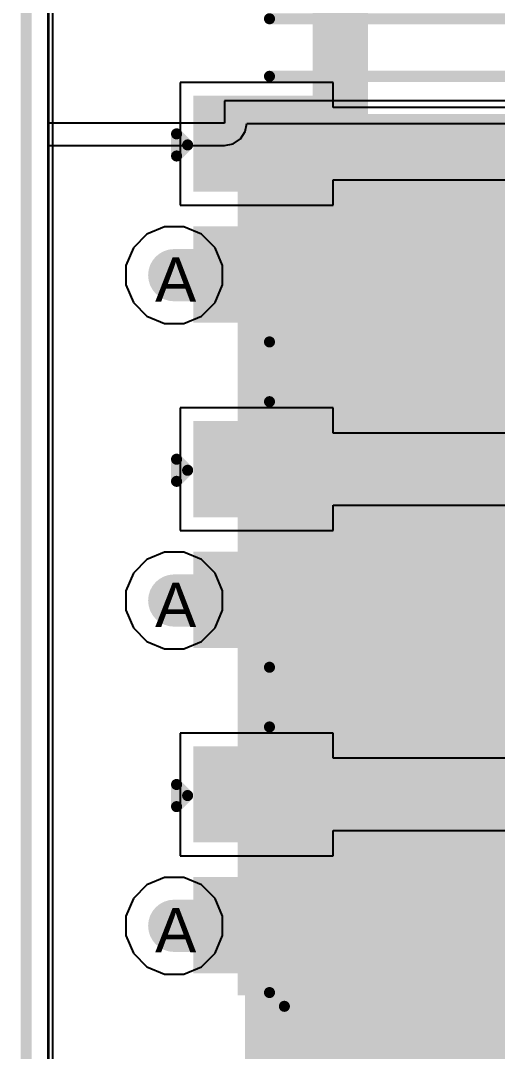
# Model space of a CAD drawing. Header units: inches. Extents: x 0 to 208, y 0 to 213.
# Drawn here: x -0.0025 to 0.213, y 2.9077 to 3.3735 of the extents above; entities that cross this region are included whole.
import ezdxf

# ---------------------------------------------------------------- set-up
doc = ezdxf.new("R2010")
doc.units = ezdxf.units.IN
doc.header["$MEASUREMENT"] = 0
for name, color, linetype in [('Board_Outline', 216, 'Continuous'), ('Bottom Layer', 5, 'Continuous'), ('Bottom Overlay', 54, 'Continuous'), ('Bottom Paste', 16, 'Continuous'), ('Bottom Solder', 6, 'Continuous'), ('Drill Drawing', 1, 'Continuous'), ('L2_GND1', 16, 'Continuous'), ('L3_SIG1', 76, 'Continuous'), ('L4_PWR', 90, 'Continuous'), ('L5_GND2', 156, 'Continuous'), ('L6_SIG2', 130, 'Continuous'), ('L7_GND3', 216, 'Continuous'), ('Top Layer', 1, 'Continuous'), ('Top Overlay', 2, 'Continuous'), ('Top Paste', 8, 'Continuous'), ('Top Solder', 216, 'Continuous'), ('Via Holes', 16, 'Continuous')]:
    doc.layers.add(name, color=color, linetype=linetype)
doc.styles.add('Arial', font='', dxfattribs={"height": 0.2})
doc.styles.get('Arial').set_extended_font_data('Arial')

# ---------------------------------------------------------------- blocks, each defined once
blk = doc.blocks.new('TO_263_5__D2PAK__B_187')
at = {"layer": 'Bottom Layer'}
blk.add_hatch(color=5, dxfattribs=at).paths.add_polyline_path([(-0.22007865, 0.01505965), (0.22007885, 0.01505965), (0.22007885, -0.37509785), (-0.22007865, -0.37509785)])
at = {"layer": 'Bottom Paste'}
blk.add_hatch(color=16, dxfattribs=at).paths.add_polyline_path([(-0.22007865, 0.01505965), (0.22007885, 0.01505965), (0.22007885, -0.37509785), (-0.22007865, -0.37509785)])
at = {"layer": 'Bottom Solder'}
blk.add_hatch(color=6, dxfattribs=at).paths.add_polyline_path([(-0.22407865, 0.01905965), (0.22407885, 0.01905965), (0.22407885, -0.37909785), (-0.22407865, -0.37909785)])
at = {"layer": 'Bottom Overlay'}
blk.add_lwpolyline([(0.2030001, 0.0500009, 0.005, 0.005, 0), (0.2030001, 0.0240009, 0.005, 0.005, 0)], format="xyseb", dxfattribs=at)
blk.add_lwpolyline([(0.2017501, 0.0240009, 0.0025, 0.0025, 1), (0.2042501, 0.0240009, 0.0025, 0.0025, 1)], format="xyseb", close=True, dxfattribs=at)
blk = doc.blocks.new('TS_1185EC_C_D_B__193')
at = {"layer": 'Top Layer'}
for points in [[(-0.1003925, 0.04724375), (-0.0511799, 0.04724375), (-0.0511799, 0.01181065), (-0.1003925, 0.01181065)], [(0.0511815, 0.04724375), (0.1003941, 0.04724375), (0.1003941, 0.01181065), (0.0511815, 0.01181065)], [(-0.1003925, -0.01181225), (-0.0511799, -0.01181225), (-0.0511799, -0.04724535), (-0.1003925, -0.04724535)], [(0.0511815, -0.01181225), (0.1003941, -0.01181225), (0.1003941, -0.04724535), (0.0511815, -0.04724535)]]:
    blk.add_hatch(color=1, dxfattribs=at).paths.add_polyline_path(points)
at = {"layer": 'Top Paste'}
for points in [[(-0.1003925, 0.04724375), (-0.0511799, 0.04724375), (-0.0511799, 0.01181065), (-0.1003925, 0.01181065)], [(0.0511815, 0.04724375), (0.1003941, 0.04724375), (0.1003941, 0.01181065), (0.0511815, 0.01181065)], [(-0.1003925, -0.01181225), (-0.0511799, -0.01181225), (-0.0511799, -0.04724535), (-0.1003925, -0.04724535)], [(0.0511815, -0.01181225), (0.1003941, -0.01181225), (0.1003941, -0.04724535), (0.0511815, -0.04724535)]]:
    blk.add_hatch(color=8, dxfattribs=at).paths.add_polyline_path(points)
at = {"layer": 'Top Solder'}
for points in [[(-0.1043925, 0.05124375), (-0.0471799, 0.05124375), (-0.0471799, 0.00781065), (-0.1043925, 0.00781065)], [(0.0471815, 0.05124375), (0.1043941, 0.05124375), (0.1043941, 0.00781065), (0.0471815, 0.00781065)], [(-0.1043925, -0.00781225), (-0.0471799, -0.00781225), (-0.0471799, -0.05124535), (-0.1043925, -0.05124535)], [(0.0471815, -0.00781225), (0.1043941, -0.00781225), (0.1043941, -0.05124535), (0.0471815, -0.05124535)]]:
    blk.add_hatch(color=216, dxfattribs=at).paths.add_polyline_path(points)
at = {"layer": 'Top Overlay'}
for points in [[(-0.0700002, 0.0599992, 0.005, 0.005, 0), (0.0699998, 0.0599992, 0.005, 0.005, 0)], [(-0.1120002, 0.0239992, 0.005, 0.005, 0), (-0.1120002, 0.0339992, 0.005, 0.005, 0)], [(-0.1120002, 0.0339992, 0.005, 0.005, 0), (-0.1070002, 0.0289992, 0.005, 0.005, 0)], [(-0.1120002, 0.0239992, 0.005, 0.005, 0), (-0.1070002, 0.0289992, 0.005, 0.005, 0)], [(-0.0700002, -0.0600008, 0.005, 0.005, 0), (0.0699998, -0.0600008, 0.005, 0.005, 0)]]:
    blk.add_lwpolyline(points, format="xyseb", dxfattribs=at)
for points in [[(-0.0712502, 0.0599992, 0.0025, 0.0025, 1), (-0.0687502, 0.0599992, 0.0025, 0.0025, 1)], [(0.0687498, 0.0599992, 0.0025, 0.0025, 1), (0.0712498, 0.0599992, 0.0025, 0.0025, 1)], [(-0.1132502, 0.0339992, 0.0025, 0.0025, 1), (-0.1107502, 0.0339992, 0.0025, 0.0025, 1)], [(-0.1132502, 0.0339992, 0.0025, 0.0025, 1), (-0.1107502, 0.0339992, 0.0025, 0.0025, 1)], [(-0.1082502, 0.0289992, 0.0025, 0.0025, 1), (-0.1057502, 0.0289992, 0.0025, 0.0025, 1)], [(-0.1082502, 0.0289992, 0.0025, 0.0025, 1), (-0.1057502, 0.0289992, 0.0025, 0.0025, 1)], [(-0.1132502, 0.0239992, 0.0025, 0.0025, 1), (-0.1107502, 0.0239992, 0.0025, 0.0025, 1)], [(-0.1132502, 0.0239992, 0.0025, 0.0025, 1), (-0.1107502, 0.0239992, 0.0025, 0.0025, 1)], [(-0.0712502, -0.0600008, 0.0025, 0.0025, 1), (-0.0687502, -0.0600008, 0.0025, 0.0025, 1)], [(0.0687498, -0.0600008, 0.0025, 0.0025, 1), (0.0712498, -0.0600008, 0.0025, 0.0025, 1)]]:
    blk.add_lwpolyline(points, format="xyseb", close=True, dxfattribs=at)
blk = doc.blocks.new('TS_1185EC_C_D_B__194')
at = {"layer": 'Top Layer'}
for points in [[(-0.1003925, 0.04724375), (-0.0511799, 0.04724375), (-0.0511799, 0.01181065), (-0.1003925, 0.01181065)], [(0.0511815, 0.04724375), (0.1003941, 0.04724375), (0.1003941, 0.01181065), (0.0511815, 0.01181065)], [(-0.1003925, -0.01181225), (-0.0511799, -0.01181225), (-0.0511799, -0.04724535), (-0.1003925, -0.04724535)], [(0.0511815, -0.01181225), (0.1003941, -0.01181225), (0.1003941, -0.04724535), (0.0511815, -0.04724535)]]:
    blk.add_hatch(color=1, dxfattribs=at).paths.add_polyline_path(points)
at = {"layer": 'Top Paste'}
for points in [[(-0.1003925, 0.04724375), (-0.0511799, 0.04724375), (-0.0511799, 0.01181065), (-0.1003925, 0.01181065)], [(0.0511815, 0.04724375), (0.1003941, 0.04724375), (0.1003941, 0.01181065), (0.0511815, 0.01181065)], [(-0.1003925, -0.01181225), (-0.0511799, -0.01181225), (-0.0511799, -0.04724535), (-0.1003925, -0.04724535)], [(0.0511815, -0.01181225), (0.1003941, -0.01181225), (0.1003941, -0.04724535), (0.0511815, -0.04724535)]]:
    blk.add_hatch(color=8, dxfattribs=at).paths.add_polyline_path(points)
at = {"layer": 'Top Solder'}
for points in [[(-0.1043925, 0.05124375), (-0.0471799, 0.05124375), (-0.0471799, 0.00781065), (-0.1043925, 0.00781065)], [(0.0471815, 0.05124375), (0.1043941, 0.05124375), (0.1043941, 0.00781065), (0.0471815, 0.00781065)], [(-0.1043925, -0.00781225), (-0.0471799, -0.00781225), (-0.0471799, -0.05124535), (-0.1043925, -0.05124535)], [(0.0471815, -0.00781225), (0.1043941, -0.00781225), (0.1043941, -0.05124535), (0.0471815, -0.05124535)]]:
    blk.add_hatch(color=216, dxfattribs=at).paths.add_polyline_path(points)
at = {"layer": 'Top Overlay'}
for points in [[(-0.0700002, 0.0599992, 0.005, 0.005, 0), (0.0699998, 0.0599992, 0.005, 0.005, 0)], [(-0.1120002, 0.0239992, 0.005, 0.005, 0), (-0.1120002, 0.0339992, 0.005, 0.005, 0)], [(-0.1120002, 0.0339992, 0.005, 0.005, 0), (-0.1070002, 0.0289992, 0.005, 0.005, 0)], [(-0.1120002, 0.0239992, 0.005, 0.005, 0), (-0.1070002, 0.0289992, 0.005, 0.005, 0)], [(-0.0700002, -0.0600008, 0.005, 0.005, 0), (0.0699998, -0.0600008, 0.005, 0.005, 0)]]:
    blk.add_lwpolyline(points, format="xyseb", dxfattribs=at)
for points in [[(-0.0712502, 0.0599992, 0.0025, 0.0025, 1), (-0.0687502, 0.0599992, 0.0025, 0.0025, 1)], [(0.0687498, 0.0599992, 0.0025, 0.0025, 1), (0.0712498, 0.0599992, 0.0025, 0.0025, 1)], [(-0.1132502, 0.0339992, 0.0025, 0.0025, 1), (-0.1107502, 0.0339992, 0.0025, 0.0025, 1)], [(-0.1132502, 0.0339992, 0.0025, 0.0025, 1), (-0.1107502, 0.0339992, 0.0025, 0.0025, 1)], [(-0.1082502, 0.0289992, 0.0025, 0.0025, 1), (-0.1057502, 0.0289992, 0.0025, 0.0025, 1)], [(-0.1082502, 0.0289992, 0.0025, 0.0025, 1), (-0.1057502, 0.0289992, 0.0025, 0.0025, 1)], [(-0.1132502, 0.0239992, 0.0025, 0.0025, 1), (-0.1107502, 0.0239992, 0.0025, 0.0025, 1)], [(-0.1132502, 0.0239992, 0.0025, 0.0025, 1), (-0.1107502, 0.0239992, 0.0025, 0.0025, 1)], [(-0.0712502, -0.0600008, 0.0025, 0.0025, 1), (-0.0687502, -0.0600008, 0.0025, 0.0025, 1)], [(0.0687498, -0.0600008, 0.0025, 0.0025, 1), (0.0712498, -0.0600008, 0.0025, 0.0025, 1)]]:
    blk.add_lwpolyline(points, format="xyseb", close=True, dxfattribs=at)
blk = doc.blocks.new('TS_1185EC_C_D_B__195')
at = {"layer": 'Top Layer'}
for points in [[(-0.1003925, 0.04724375), (-0.0511799, 0.04724375), (-0.0511799, 0.01181065), (-0.1003925, 0.01181065)], [(0.0511815, 0.04724375), (0.1003941, 0.04724375), (0.1003941, 0.01181065), (0.0511815, 0.01181065)], [(-0.1003925, -0.01181225), (-0.0511799, -0.01181225), (-0.0511799, -0.04724535), (-0.1003925, -0.04724535)], [(0.0511815, -0.01181225), (0.1003941, -0.01181225), (0.1003941, -0.04724535), (0.0511815, -0.04724535)]]:
    blk.add_hatch(color=1, dxfattribs=at).paths.add_polyline_path(points)
at = {"layer": 'Top Paste'}
for points in [[(-0.1003925, 0.04724375), (-0.0511799, 0.04724375), (-0.0511799, 0.01181065), (-0.1003925, 0.01181065)], [(0.0511815, 0.04724375), (0.1003941, 0.04724375), (0.1003941, 0.01181065), (0.0511815, 0.01181065)], [(-0.1003925, -0.01181225), (-0.0511799, -0.01181225), (-0.0511799, -0.04724535), (-0.1003925, -0.04724535)], [(0.0511815, -0.01181225), (0.1003941, -0.01181225), (0.1003941, -0.04724535), (0.0511815, -0.04724535)]]:
    blk.add_hatch(color=8, dxfattribs=at).paths.add_polyline_path(points)
at = {"layer": 'Top Solder'}
for points in [[(-0.1043925, 0.05124375), (-0.0471799, 0.05124375), (-0.0471799, 0.00781065), (-0.1043925, 0.00781065)], [(0.0471815, 0.05124375), (0.1043941, 0.05124375), (0.1043941, 0.00781065), (0.0471815, 0.00781065)], [(-0.1043925, -0.00781225), (-0.0471799, -0.00781225), (-0.0471799, -0.05124535), (-0.1043925, -0.05124535)], [(0.0471815, -0.00781225), (0.1043941, -0.00781225), (0.1043941, -0.05124535), (0.0471815, -0.05124535)]]:
    blk.add_hatch(color=216, dxfattribs=at).paths.add_polyline_path(points)
at = {"layer": 'Top Overlay'}
for points in [[(-0.0700002, 0.0599992, 0.005, 0.005, 0), (0.0699998, 0.0599992, 0.005, 0.005, 0)], [(-0.1120002, 0.0239992, 0.005, 0.005, 0), (-0.1120002, 0.0339992, 0.005, 0.005, 0)], [(-0.1120002, 0.0339992, 0.005, 0.005, 0), (-0.1070002, 0.0289992, 0.005, 0.005, 0)], [(-0.1120002, 0.0239992, 0.005, 0.005, 0), (-0.1070002, 0.0289992, 0.005, 0.005, 0)], [(-0.0700002, -0.0600008, 0.005, 0.005, 0), (0.0699998, -0.0600008, 0.005, 0.005, 0)]]:
    blk.add_lwpolyline(points, format="xyseb", dxfattribs=at)
for points in [[(-0.0712502, 0.0599992, 0.0025, 0.0025, 1), (-0.0687502, 0.0599992, 0.0025, 0.0025, 1)], [(0.0687498, 0.0599992, 0.0025, 0.0025, 1), (0.0712498, 0.0599992, 0.0025, 0.0025, 1)], [(-0.1132502, 0.0339992, 0.0025, 0.0025, 1), (-0.1107502, 0.0339992, 0.0025, 0.0025, 1)], [(-0.1132502, 0.0339992, 0.0025, 0.0025, 1), (-0.1107502, 0.0339992, 0.0025, 0.0025, 1)], [(-0.1082502, 0.0289992, 0.0025, 0.0025, 1), (-0.1057502, 0.0289992, 0.0025, 0.0025, 1)], [(-0.1082502, 0.0289992, 0.0025, 0.0025, 1), (-0.1057502, 0.0289992, 0.0025, 0.0025, 1)], [(-0.1132502, 0.0239992, 0.0025, 0.0025, 1), (-0.1107502, 0.0239992, 0.0025, 0.0025, 1)], [(-0.1132502, 0.0239992, 0.0025, 0.0025, 1), (-0.1107502, 0.0239992, 0.0025, 0.0025, 1)], [(-0.0712502, -0.0600008, 0.0025, 0.0025, 1), (-0.0687502, -0.0600008, 0.0025, 0.0025, 1)], [(0.0687498, -0.0600008, 0.0025, 0.0025, 1), (0.0712498, -0.0600008, 0.0025, 0.0025, 1)]]:
    blk.add_lwpolyline(points, format="xyseb", close=True, dxfattribs=at)
blk = doc.blocks.new('TS_1185EC_C_D_B__370')
at = {"layer": 'Top Layer'}
for points in [[(-0.1003934, 0.04724455), (-0.0511808, 0.04724455), (-0.0511808, 0.01181145), (-0.1003934, 0.01181145)], [(0.0511806, 0.04724455), (0.1003932, 0.04724455), (0.1003932, 0.01181145), (0.0511806, 0.01181145)], [(-0.1003934, -0.01181145), (-0.0511808, -0.01181145), (-0.0511808, -0.04724455), (-0.1003934, -0.04724455)], [(0.0511806, -0.01181145), (0.1003932, -0.01181145), (0.1003932, -0.04724455), (0.0511806, -0.04724455)]]:
    blk.add_hatch(color=1, dxfattribs=at).paths.add_polyline_path(points)
at = {"layer": 'Top Paste'}
for points in [[(-0.1003934, 0.04724455), (-0.0511808, 0.04724455), (-0.0511808, 0.01181145), (-0.1003934, 0.01181145)], [(0.0511806, 0.04724455), (0.1003932, 0.04724455), (0.1003932, 0.01181145), (0.0511806, 0.01181145)], [(-0.1003934, -0.01181145), (-0.0511808, -0.01181145), (-0.0511808, -0.04724455), (-0.1003934, -0.04724455)], [(0.0511806, -0.01181145), (0.1003932, -0.01181145), (0.1003932, -0.04724455), (0.0511806, -0.04724455)]]:
    blk.add_hatch(color=8, dxfattribs=at).paths.add_polyline_path(points)
at = {"layer": 'Top Solder'}
for points in [[(-0.1043934, 0.05124455), (-0.0471808, 0.05124455), (-0.0471808, 0.00781145), (-0.1043934, 0.00781145)], [(0.0471806, 0.05124455), (0.1043932, 0.05124455), (0.1043932, 0.00781145), (0.0471806, 0.00781145)], [(-0.1043934, -0.00781145), (-0.0471808, -0.00781145), (-0.0471808, -0.05124455), (-0.1043934, -0.05124455)], [(0.0471806, -0.00781145), (0.1043932, -0.00781145), (0.1043932, -0.05124455), (0.0471806, -0.05124455)]]:
    blk.add_hatch(color=216, dxfattribs=at).paths.add_polyline_path(points)
at = {"layer": 'Top Overlay'}
for points in [[(-0.0700011, 0.06, 0.005, 0.005, 0), (0.0699989, 0.06, 0.005, 0.005, 0)], [(-0.1120011, 0.024, 0.005, 0.005, 0), (-0.1120011, 0.034, 0.005, 0.005, 0)], [(-0.1120011, 0.034, 0.005, 0.005, 0), (-0.1070011, 0.029, 0.005, 0.005, 0)], [(-0.1120011, 0.024, 0.005, 0.005, 0), (-0.1070011, 0.029, 0.005, 0.005, 0)], [(-0.0700011, -0.06, 0.005, 0.005, 0), (0.0699989, -0.06, 0.005, 0.005, 0)]]:
    blk.add_lwpolyline(points, format="xyseb", dxfattribs=at)
for points in [[(-0.0712511, 0.06, 0.0025, 0.0025, 1), (-0.0687511, 0.06, 0.0025, 0.0025, 1)], [(0.0687489, 0.06, 0.0025, 0.0025, 1), (0.0712489, 0.06, 0.0025, 0.0025, 1)], [(-0.1132511, 0.034, 0.0025, 0.0025, 1), (-0.1107511, 0.034, 0.0025, 0.0025, 1)], [(-0.1132511, 0.034, 0.0025, 0.0025, 1), (-0.1107511, 0.034, 0.0025, 0.0025, 1)], [(-0.1082511, 0.029, 0.0025, 0.0025, 1), (-0.1057511, 0.029, 0.0025, 0.0025, 1)], [(-0.1082511, 0.029, 0.0025, 0.0025, 1), (-0.1057511, 0.029, 0.0025, 0.0025, 1)], [(-0.1132511, 0.024, 0.0025, 0.0025, 1), (-0.1107511, 0.024, 0.0025, 0.0025, 1)], [(-0.1132511, 0.024, 0.0025, 0.0025, 1), (-0.1107511, 0.024, 0.0025, 0.0025, 1)], [(-0.0712511, -0.06, 0.0025, 0.0025, 1), (-0.0687511, -0.06, 0.0025, 0.0025, 1)], [(0.0687489, -0.06, 0.0025, 0.0025, 1), (0.0712489, -0.06, 0.0025, 0.0025, 1)]]:
    blk.add_lwpolyline(points, format="xyseb", close=True, dxfattribs=at)

msp = doc.modelspace()

# ---------------------------------------------------------------- hatches: boundary and pattern name
at = {"layer": 'Bottom Layer'}
h = msp.add_hatch(color=5, dxfattribs=at)
edge = h.paths.add_edge_path()
edge.add_arc((0.0669478, 3.2584482), 0.011811, 0, 360)
h = msp.add_hatch(color=5, dxfattribs=at)
edge = h.paths.add_edge_path()
edge.add_arc((0.0669478, 3.1114482), 0.011811, 0, 360)
h = msp.add_hatch(color=5, dxfattribs=at)
edge = h.paths.add_edge_path()
edge.add_arc((0.0669478, 2.9644762), 0.011811, 0, 360)
msp.add_hatch(color=5, dxfattribs=at).paths.add_polyline_path([(0.0989998, 2.8758382), (0.5404998, 2.8758382), (0.5404998, 2.9640002), (0.0989998, 2.9640002)])
at = {"layer": 'L2_GND1'}
h = msp.add_hatch(color=16, dxfattribs=at)
edge = h.paths.add_edge_path()
edge.add_arc((0.0669478, 3.2584482), 0.011811, 0, 360)
h = msp.add_hatch(color=16, dxfattribs=at)
edge = h.paths.add_edge_path()
edge.add_arc((0.0669478, 3.1114482), 0.011811, 0, 360)
h = msp.add_hatch(color=16, dxfattribs=at)
edge = h.paths.add_edge_path()
edge.add_arc((0.0669478, 2.9644762), 0.011811, 0, 360)
at = {"layer": 'L3_SIG1'}
h = msp.add_hatch(color=76, dxfattribs=at)
edge = h.paths.add_edge_path()
edge.add_arc((0.0669478, 3.2584482), 0.011811, 0, 360)
h = msp.add_hatch(color=76, dxfattribs=at)
edge = h.paths.add_edge_path()
edge.add_arc((0.0669478, 3.1114482), 0.011811, 0, 360)
h = msp.add_hatch(color=76, dxfattribs=at)
edge = h.paths.add_edge_path()
edge.add_arc((0.0669478, 2.9644762), 0.011811, 0, 360)
at = {"layer": 'L4_PWR'}
h = msp.add_hatch(color=90, dxfattribs=at)
edge = h.paths.add_edge_path()
edge.add_arc((0.0669478, 3.2584482), 0.011811, 0, 360)
h = msp.add_hatch(color=90, dxfattribs=at)
edge = h.paths.add_edge_path()
edge.add_arc((0.0669478, 3.1114482), 0.011811, 0, 360)
h = msp.add_hatch(color=90, dxfattribs=at)
edge = h.paths.add_edge_path()
edge.add_arc((0.0669478, 2.9644762), 0.011811, 0, 360)
at = {"layer": 'L5_GND2'}
h = msp.add_hatch(color=156, dxfattribs=at)
edge = h.paths.add_edge_path()
edge.add_arc((0.0669478, 3.2584482), 0.011811, 0, 360)
h = msp.add_hatch(color=156, dxfattribs=at)
edge = h.paths.add_edge_path()
edge.add_arc((0.0669478, 3.1114482), 0.011811, 0, 360)
h = msp.add_hatch(color=156, dxfattribs=at)
edge = h.paths.add_edge_path()
edge.add_arc((0.0669478, 2.9644762), 0.011811, 0, 360)
at = {"layer": 'L6_SIG2'}
h = msp.add_hatch(color=130, dxfattribs=at)
edge = h.paths.add_edge_path()
edge.add_arc((0.0669478, 3.2584482), 0.011811, 0, 360)
h = msp.add_hatch(color=130, dxfattribs=at)
edge = h.paths.add_edge_path()
edge.add_arc((0.0669478, 3.1114482), 0.011811, 0, 360)
h = msp.add_hatch(color=130, dxfattribs=at)
edge = h.paths.add_edge_path()
edge.add_arc((0.0669478, 2.9644762), 0.011811, 0, 360)
at = {"layer": 'L7_GND3'}
h = msp.add_hatch(color=216, dxfattribs=at)
edge = h.paths.add_edge_path()
edge.add_arc((0.0669478, 3.2584482), 0.011811, 0, 360)
h = msp.add_hatch(color=216, dxfattribs=at)
edge = h.paths.add_edge_path()
edge.add_arc((0.0669478, 3.1114482), 0.011811, 0, 360)
h = msp.add_hatch(color=216, dxfattribs=at)
edge = h.paths.add_edge_path()
edge.add_arc((0.0669478, 2.9644762), 0.011811, 0, 360)
at = {"layer": 'Top Layer'}
h = msp.add_hatch(color=1, dxfattribs=at)
edge = h.paths.add_edge_path()
edge.add_arc((0.0669478, 3.2584482), 0.011811, 0, 360)
for points in [[(0.0669458, 3.2702622), (0.0669458, 3.2465982), (0.1042138, 3.2465982), (0.1042138, 3.2702622)], [(0.0669458, 3.1232622), (0.0669458, 3.0995982), (0.1042138, 3.0995982), (0.1042138, 3.1232622)], [(0.0669458, 2.9762902), (0.0669458, 2.9526262), (0.1042138, 2.9526262), (0.1042138, 2.9762902)]]:
    msp.add_hatch(color=1, dxfattribs=at).paths.add_polyline_path(points)
h = msp.add_hatch(color=1, dxfattribs=at)
edge = h.paths.add_edge_path()
edge.add_arc((0.0669478, 3.1114482), 0.011811, 0, 360)
h = msp.add_hatch(color=1, dxfattribs=at)
edge = h.paths.add_edge_path()
edge.add_arc((0.0669478, 2.9644762), 0.011811, 0, 360)
at = {"layer": 'Via Holes'}
h = msp.add_hatch(color=7, dxfattribs=at)
edge = h.paths.add_edge_path()
edge.add_arc((0.0669478, 3.2584482), 0.0059055, 0, 360)
h = msp.add_hatch(color=7, dxfattribs=at)
edge = h.paths.add_edge_path()
edge.add_arc((0.0669478, 3.1114482), 0.0059055, 0, 360)
h = msp.add_hatch(color=7, dxfattribs=at)
edge = h.paths.add_edge_path()
edge.add_arc((0.0669478, 2.9644762), 0.0059055, 0, 360)

# ---------------------------------------------------------------- linework, layer by layer
at = {"layer": 'Board_Outline'}
msp.add_lwpolyline([(0, 0, 0.005, 0.005, 0), (0, 4.3307087, 0.005, 0.005, 0)], format="xyseb", dxfattribs=at)
at = {"layer": 'Bottom Layer'}
for p, q in [((0.01, 3.327201), (0.01, 4.035)), ((0.2594878, 3.3372009), (0.0896571, 3.3372009)), ((0.0896571, 3.3372009), (0.0896571, 3.327201)), ((0.0896571, 3.327201), (0.01, 3.327201)), ((0.0990769, 3.3232992), (0.099814, 3.327005)), ((0.099814, 3.327005), (0.2594878, 3.327005)), ((0.0968667, 3.3199914), (0.0990769, 3.3232992)), ((0.0101954, 2.5380864), (0.0101954, 3.3170051)), ((0.0101954, 3.3170051), (0.0896571, 3.3170051)), ((0.0896571, 3.3170051), (0.0935589, 3.3177812)), ((0.0935589, 3.3177812), (0.0968667, 3.3199914))]:
    msp.add_line(p, q, dxfattribs=at)
at = {"layer": 'L2_GND1'}
for p, q in [((0.0101954, 0.0101954), (0.0101954, 3.6346457)), ((0.0626093, 3.2802592), (0.0545929, 3.2769387)), ((0.0712863, 3.2802592), (0.0626093, 3.2802592)), ((0.0793027, 3.2769387), (0.0712863, 3.2802592)), ((0.0545929, 3.2769387), (0.0484573, 3.2708031)), ((0.0854383, 3.2708031), (0.0793027, 3.2769387)), ((0.0484573, 3.2708031), (0.0451368, 3.2627867)), ((0.0887588, 3.2627867), (0.0854383, 3.2708031)), ((0.0451368, 3.2627867), (0.0451368, 3.2541097)), ((0.0887588, 3.2541097), (0.0887588, 3.2627867)), ((0.0451368, 3.2541097), (0.0484573, 3.2460933)), ((0.0854383, 3.2460933), (0.0887588, 3.2541097)), ((0.0484573, 3.2460933), (0.0545929, 3.2399577)), ((0.0793027, 3.2399577), (0.0854383, 3.2460933)), ((0.0545929, 3.2399577), (0.0626093, 3.2366372)), ((0.0712863, 3.2366372), (0.0793027, 3.2399577)), ((0.0626093, 3.2366372), (0.0712863, 3.2366372)), ((0.0545929, 3.1299387), (0.0484573, 3.1238031)), ((0.0626093, 3.1332592), (0.0545929, 3.1299387)), ((0.0712863, 3.1332592), (0.0626093, 3.1332592)), ((0.0793027, 3.1299387), (0.0712863, 3.1332592)), ((0.0854383, 3.1238031), (0.0793027, 3.1299387)), ((0.0484573, 3.1238031), (0.0451368, 3.1157867)), ((0.0887588, 3.1157867), (0.0854383, 3.1238031)), ((0.0451368, 3.1157867), (0.0451368, 3.1071097)), ((0.0887588, 3.1071097), (0.0887588, 3.1157867)), ((0.0451368, 3.1071097), (0.0484573, 3.0990933)), ((0.0854383, 3.0990933), (0.0887588, 3.1071097)), ((0.0484573, 3.0990933), (0.0545929, 3.0929577)), ((0.0793027, 3.0929577), (0.0854383, 3.0990933)), ((0.0545929, 3.0929577), (0.0626093, 3.0896372)), ((0.0712863, 3.0896372), (0.0793027, 3.0929577)), ((0.0626093, 3.0896372), (0.0712863, 3.0896372)), ((0.0626093, 2.9862872), (0.0545929, 2.9829667)), ((0.0712863, 2.9862872), (0.0626093, 2.9862872)), ((0.0793027, 2.9829667), (0.0712863, 2.9862872)), ((0.0545929, 2.9829667), (0.0484573, 2.9768311)), ((0.0854383, 2.9768311), (0.0793027, 2.9829667)), ((0.0484573, 2.9768311), (0.0451368, 2.9688147)), ((0.0887588, 2.9688147), (0.0854383, 2.9768311)), ((0.0451368, 2.9688147), (0.0451368, 2.9601377)), ((0.0887588, 2.9601377), (0.0887588, 2.9688147)), ((0.0451368, 2.9601377), (0.0484573, 2.9521213)), ((0.0854383, 2.9521213), (0.0887588, 2.9601377)), ((0.0484573, 2.9521213), (0.0545929, 2.9459857)), ((0.0793027, 2.9459857), (0.0854383, 2.9521213)), ((0.0545929, 2.9459857), (0.0626093, 2.9426652)), ((0.0712863, 2.9426652), (0.0793027, 2.9459857)), ((0.0626093, 2.9426652), (0.0712863, 2.9426652))]:
    msp.add_line(p, q, dxfattribs=at)
at = {"layer": 'L3_SIG1'}
for p, q in [((0.012, 2.1396589), (0.012, 3.3976057)), ((0.0626093, 3.2802592), (0.0545929, 3.2769387)), ((0.0712863, 3.2802592), (0.0626093, 3.2802592)), ((0.0793027, 3.2769387), (0.0712863, 3.2802592)), ((0.0545929, 3.2769387), (0.0484573, 3.2708031)), ((0.0854383, 3.2708031), (0.0793027, 3.2769387)), ((0.0484573, 3.2708031), (0.0451368, 3.2627867)), ((0.0887588, 3.2627867), (0.0854383, 3.2708031)), ((0.0451368, 3.2627867), (0.0451368, 3.2541097)), ((0.0887588, 3.2541097), (0.0887588, 3.2627867)), ((0.0451368, 3.2541097), (0.0484573, 3.2460933)), ((0.0854383, 3.2460933), (0.0887588, 3.2541097)), ((0.0484573, 3.2460933), (0.0545929, 3.2399577)), ((0.0793027, 3.2399577), (0.0854383, 3.2460933)), ((0.0545929, 3.2399577), (0.0626093, 3.2366372)), ((0.0712863, 3.2366372), (0.0793027, 3.2399577)), ((0.0626093, 3.2366372), (0.0712863, 3.2366372)), ((0.0545929, 3.1299387), (0.0484573, 3.1238031)), ((0.0626093, 3.1332592), (0.0545929, 3.1299387)), ((0.0712863, 3.1332592), (0.0626093, 3.1332592)), ((0.0793027, 3.1299387), (0.0712863, 3.1332592)), ((0.0854383, 3.1238031), (0.0793027, 3.1299387)), ((0.0484573, 3.1238031), (0.0451368, 3.1157867)), ((0.0887588, 3.1157867), (0.0854383, 3.1238031)), ((0.0451368, 3.1157867), (0.0451368, 3.1071097)), ((0.0887588, 3.1071097), (0.0887588, 3.1157867)), ((0.0451368, 3.1071097), (0.0484573, 3.0990933)), ((0.0854383, 3.0990933), (0.0887588, 3.1071097)), ((0.0484573, 3.0990933), (0.0545929, 3.0929577)), ((0.0793027, 3.0929577), (0.0854383, 3.0990933)), ((0.0545929, 3.0929577), (0.0626093, 3.0896372)), ((0.0712863, 3.0896372), (0.0793027, 3.0929577)), ((0.0626093, 3.0896372), (0.0712863, 3.0896372)), ((0.0626093, 2.9862872), (0.0545929, 2.9829667)), ((0.0712863, 2.9862872), (0.0626093, 2.9862872)), ((0.0793027, 2.9829667), (0.0712863, 2.9862872)), ((0.0545929, 2.9829667), (0.0484573, 2.9768311)), ((0.0854383, 2.9768311), (0.0793027, 2.9829667)), ((0.0484573, 2.9768311), (0.0451368, 2.9688147)), ((0.0887588, 2.9688147), (0.0854383, 2.9768311)), ((0.0451368, 2.9688147), (0.0451368, 2.9601377)), ((0.0887588, 2.9601377), (0.0887588, 2.9688147)), ((0.0451368, 2.9601377), (0.0484573, 2.9521213)), ((0.0854383, 2.9521213), (0.0887588, 2.9601377)), ((0.0484573, 2.9521213), (0.0545929, 2.9459857)), ((0.0793027, 2.9459857), (0.0854383, 2.9521213)), ((0.0545929, 2.9459857), (0.0626093, 2.9426652)), ((0.0712863, 2.9426652), (0.0793027, 2.9459857)), ((0.0626093, 2.9426652), (0.0712863, 2.9426652))]:
    msp.add_line(p, q, dxfattribs=at)
msp.add_lwpolyline([(0.1419998, 2.7850002, 0.025, 0.025, 0), (0.1419998, 3.8730002, 0.025, 0.025, 0)], format="xyseb", dxfattribs=at)
at = {"layer": 'L4_PWR'}
for p, q in [((0.01, 2.526), (0.01, 3.875)), ((0.0626093, 3.2802592), (0.0545929, 3.2769387)), ((0.0712863, 3.2802592), (0.0626093, 3.2802592)), ((0.0793027, 3.2769387), (0.0712863, 3.2802592)), ((0.0545929, 3.2769387), (0.0484573, 3.2708031)), ((0.0854383, 3.2708031), (0.0793027, 3.2769387)), ((0.0484573, 3.2708031), (0.0451368, 3.2627867)), ((0.0887588, 3.2627867), (0.0854383, 3.2708031)), ((0.0451368, 3.2627867), (0.0451368, 3.2541097)), ((0.0887588, 3.2541097), (0.0887588, 3.2627867)), ((0.0451368, 3.2541097), (0.0484573, 3.2460933)), ((0.0854383, 3.2460933), (0.0887588, 3.2541097)), ((0.0484573, 3.2460933), (0.0545929, 3.2399577)), ((0.0793027, 3.2399577), (0.0854383, 3.2460933)), ((0.0545929, 3.2399577), (0.0626093, 3.2366372)), ((0.0712863, 3.2366372), (0.0793027, 3.2399577)), ((0.0626093, 3.2366372), (0.0712863, 3.2366372)), ((0.0545929, 3.1299387), (0.0484573, 3.1238031)), ((0.0626093, 3.1332592), (0.0545929, 3.1299387)), ((0.0712863, 3.1332592), (0.0626093, 3.1332592)), ((0.0793027, 3.1299387), (0.0712863, 3.1332592)), ((0.0854383, 3.1238031), (0.0793027, 3.1299387)), ((0.0484573, 3.1238031), (0.0451368, 3.1157867)), ((0.0887588, 3.1157867), (0.0854383, 3.1238031)), ((0.0451368, 3.1157867), (0.0451368, 3.1071097)), ((0.0887588, 3.1071097), (0.0887588, 3.1157867)), ((0.0451368, 3.1071097), (0.0484573, 3.0990933)), ((0.0854383, 3.0990933), (0.0887588, 3.1071097)), ((0.0484573, 3.0990933), (0.0545929, 3.0929577)), ((0.0793027, 3.0929577), (0.0854383, 3.0990933)), ((0.0545929, 3.0929577), (0.0626093, 3.0896372)), ((0.0712863, 3.0896372), (0.0793027, 3.0929577)), ((0.0626093, 3.0896372), (0.0712863, 3.0896372)), ((0.0626093, 2.9862872), (0.0545929, 2.9829667)), ((0.0712863, 2.9862872), (0.0626093, 2.9862872)), ((0.0793027, 2.9829667), (0.0712863, 2.9862872)), ((0.0545929, 2.9829667), (0.0484573, 2.9768311)), ((0.0854383, 2.9768311), (0.0793027, 2.9829667)), ((0.0484573, 2.9768311), (0.0451368, 2.9688147)), ((0.0887588, 2.9688147), (0.0854383, 2.9768311)), ((0.0451368, 2.9688147), (0.0451368, 2.9601377)), ((0.0887588, 2.9601377), (0.0887588, 2.9688147)), ((0.0451368, 2.9601377), (0.0484573, 2.9521213)), ((0.0854383, 2.9521213), (0.0887588, 2.9601377)), ((0.0484573, 2.9521213), (0.0545929, 2.9459857)), ((0.0793027, 2.9459857), (0.0854383, 2.9521213)), ((0.0545929, 2.9459857), (0.0626093, 2.9426652)), ((0.0712863, 2.9426652), (0.0793027, 2.9459857)), ((0.0626093, 2.9426652), (0.0712863, 2.9426652))]:
    msp.add_line(p, q, dxfattribs=at)
at = {"layer": 'L5_GND2'}
msp.add_line((0.0101954, 2.1382742), (0.0101954, 3.6346457), dxfattribs=at)
at = {"layer": 'L6_SIG2'}
msp.add_line((0.0101954, 2.1382742), (0.0101954, 3.6346457), dxfattribs=at)
at = {"layer": 'L7_GND3'}
msp.add_line((0.0101954, 2.1382742), (0.0101954, 3.6346457), dxfattribs=at)
at = {"layer": 'Top Layer'}
for p, q in [((0.0101954, 2.6527685), (0.0101954, 3.6346457)), ((0.1388201, 3.3455427), (0.0696075, 3.3455427)), ((0.0696075, 3.3455427), (0.0696075, 3.2901097)), ((0.1388201, 3.3341397), (0.1388201, 3.3455427)), ((0.2211815, 3.3341397), (0.1388201, 3.3341397)), ((0.1388201, 3.2901097), (0.1388201, 3.3015127)), ((0.1388201, 3.3015127), (0.2211815, 3.3015127)), ((0.0696075, 3.2901097), (0.1388201, 3.2901097)), ((0.1388201, 3.1985427), (0.0696075, 3.1985427)), ((0.0696075, 3.1985427), (0.0696075, 3.1431097)), ((0.1388201, 3.1871417), (0.1388201, 3.1985427)), ((0.2211815, 3.1871417), (0.1388201, 3.1871417)), ((0.1388201, 3.1431097), (0.1388201, 3.1545147)), ((0.1388201, 3.1545147), (0.2211815, 3.1545147)), ((0.0696075, 3.1431097), (0.1388201, 3.1431097)), ((0.1388201, 3.0515707), (0.0696075, 3.0515707)), ((0.0696075, 3.0515707), (0.0696075, 2.9961377)), ((0.1388201, 3.0401677), (0.1388201, 3.0515707)), ((0.2211815, 3.0401677), (0.1388201, 3.0401677)), ((0.1388201, 2.9961377), (0.1388201, 3.0075407)), ((0.1388201, 3.0075407), (0.2211815, 3.0075407)), ((0.0696075, 2.9961377), (0.1388201, 2.9961377))]:
    msp.add_line(p, q, dxfattribs=at)
for points in [[(0.1042138, 3.3178262, 0.012, 0.012, 0), (0.2557878, 3.3178262, 0.012, 0.012, 0)], [(0.1042138, 3.2587702, 0.02, 0.02, 0), (0.2557878, 3.2587702, 0.02, 0.02, 0)], [(0.1042138, 3.1708262, 0.012, 0.012, 0), (0.1042158, 3.1708282, 0.012, 0.012, 0)], [(0.1042158, 3.1708282, 0.012, 0.012, 0), (0.3095098, 3.1708282, 0.012, 0.012, 0)], [(0.1042138, 3.1117702, 0.02, 0.02, 0), (0.2557878, 3.1117702, 0.02, 0.02, 0)], [(0.1042138, 3.0238542, 0.012, 0.012, 0), (0.2557878, 3.0238542, 0.012, 0.012, 0)], [(0.1042138, 2.9647982, 0.02, 0.02, 0), (0.2280718, 2.9647982, 0.02, 0.02, 0)]]:
    msp.add_lwpolyline(points, format="xyseb", dxfattribs=at)
for points in [[(0.1012138, 3.3178262, 0.006, 0.006, 1), (0.1072138, 3.3178262, 0.006, 0.006, 1)], [(0.0992138, 3.2587702, 0.01, 0.01, 1), (0.1092138, 3.2587702, 0.01, 0.01, 1)], [(0.1012138, 3.1708262, 0.006, 0.006, 1), (0.1072138, 3.1708262, 0.006, 0.006, 1)], [(0.1012158, 3.1708282, 0.006, 0.006, 1), (0.1072158, 3.1708282, 0.006, 0.006, 1)], [(0.1012158, 3.1708282, 0.006, 0.006, 1), (0.1072158, 3.1708282, 0.006, 0.006, 1)], [(0.0992138, 3.1117702, 0.01, 0.01, 1), (0.1092138, 3.1117702, 0.01, 0.01, 1)], [(0.1012138, 3.0238542, 0.006, 0.006, 1), (0.1072138, 3.0238542, 0.006, 0.006, 1)], [(0.0992138, 2.9647982, 0.01, 0.01, 1), (0.1092138, 2.9647982, 0.01, 0.01, 1)]]:
    msp.add_lwpolyline(points, format="xyseb", close=True, dxfattribs=at)

# ---------------------------------------------------------------- block references
for name, p in [('TS_1185EC_C_D_B__195', (0.18, 3.434299)), ('TS_1185EC_C_D_B__194', (0.18, 3.288299)), ('TS_1185EC_C_D_B__193', (0.18, 3.141299)), ('TS_1185EC_C_D_B__370', (0.1800009, 2.9943262))]:
    msp.add_blockref(name, p)
at = {"rotation": 180}
msp.add_blockref('TO_263_5__D2PAK__B_187', (0.3197359, 2.9521031), dxfattribs=at)

# ---------------------------------------------------------------- texts
at = {"layer": 'Drill Drawing', "style": 'Arial'}
for p in [(0.0582833, 3.2464515), (0.0582833, 3.0994515), (0.0582833, 2.9524795)]:
    msp.add_text('A', height=0.02, dxfattribs=at).set_placement(p)

doc.saveas('drawing.dxf')
